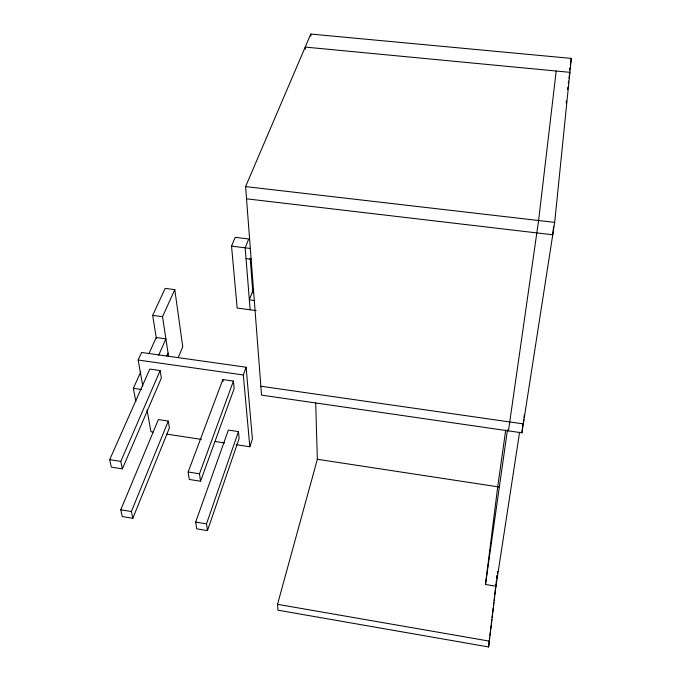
<?xml version="1.0" encoding="UTF-8"?>
<svg xmlns="http://www.w3.org/2000/svg" width="681" height="681" viewBox="0 0 681 681"><rect width="100%" height="100%" fill="white"/><g stroke="black" fill="none" stroke-linecap="round" stroke-linejoin="round"><path stroke-width="1.02" d="M554.683 222.381L571.308 58.404L310.791 34.05L245.594 186.594L261.538 395.125L521.927 432.818L554.683 222.381L245.594 186.594M553.61 226.356L552.751 234.783L246.531 198.809M566.2 103.044L566.413 100.933M567.596 89.347L567.809 87.236M521.927 432.818L522.965 423.471M523.783 419.675L523.314 423.905L260.857 386.238M524.021 417.564L524.37 414.388M556.198 71.02L538.594 220.525L508.46 430.869M315.703 403.033L317.355 459.275L277.525 604.328L277.976 610.193L488.6 646.95L489.716 637.476M489.962 635.373L490.465 631.159M490.712 629.057L491.078 625.899M491.324 623.796L491.827 619.582M492.074 617.48L492.44 614.322M492.686 612.219L493.189 608.005M493.436 605.903L493.802 602.745M494.048 600.633L494.551 596.428M494.798 594.317L495.913 584.851M496.16 582.74L496.406 580.638M496.772 577.479L497.019 575.377M488.6 646.95L496.577 580.97M496.824 578.859L497.198 575.7M497.445 573.598L497.692 571.487M519.586 432.248L495.955 586.23L485.476 584.494L497.717 486.787L505.694 430.12M485.476 584.494L507.49 429.728M569.58 69.956L569.895 67.853M570.372 64.704L571.308 58.404M568.286 83.099L568.575 81.141M569.018 78.204L569.895 72.331L305.224 47.083L305.284 49.185M236.154 444.693L249.833 446.77L252.413 439.024L246.105 367.221L141.597 352.469L138.149 360.019L142.789 385.999M207.458 530.618L239.142 438.47L238.461 431.609L228.348 430.086L195.677 522.072L196.698 528.839L207.458 530.618L206.505 523.851L238.461 431.609M249.833 446.77L243.321 374.984L246.105 367.221M200.537 481.229L234.162 388.57L233.413 381.071L222.857 379.555L188.143 472.001L189.267 479.45L200.537 481.229L199.49 473.78L233.413 381.071M252.719 290.974L249.348 299.87L254.405 300.534M132.812 518.301L169.407 427.915L168.301 421.062L158.392 419.573L120.775 509.78L122.274 516.564L132.812 518.301L131.382 511.516L168.301 421.062M256.167 310.587L237.158 308.059L231.54 246.122L235.2 237.328L248.718 238.997L245.169 247.816L250.148 309.787M178.235 357.474L182.746 346.782L174.787 289.638L165.16 288.369L152.672 315.388L156.349 338.287M122.367 468.868L161.363 378.057L160.154 370.566L149.811 369.085L109.692 459.666L111.335 467.123L122.367 468.868L120.792 461.412L160.154 370.566M166.828 356.052L168.079 353.158M158.682 355.235L165.9 338.849L156.221 337.504L148.892 353.797M135.859 401.603L133.365 388.306L140.695 372.013M168.556 356.282L162.529 316.725L174.787 289.638M231.54 246.122L250.429 248.471M246.028 258.576L251.255 259.231M152.672 315.388L162.529 316.725M138.149 360.019L243.321 374.984M133.365 388.306L141.444 389.489M153.055 432.035L150.952 431.72L147.053 409.894M166.726 434.12L201.44 439.407M215.119 441.492L224.585 442.931M317.355 459.275L499.062 486.992M109.692 459.666L120.792 461.412M188.143 472.001L199.49 473.78M120.775 509.78L131.382 511.516M195.677 522.072L206.505 523.851M277.525 604.328L489.503 641.153M222.857 379.555L223.062 381.428M250.191 258.193L252.872 292.949M310.791 34.05L310.851 36.17"/></g></svg>
